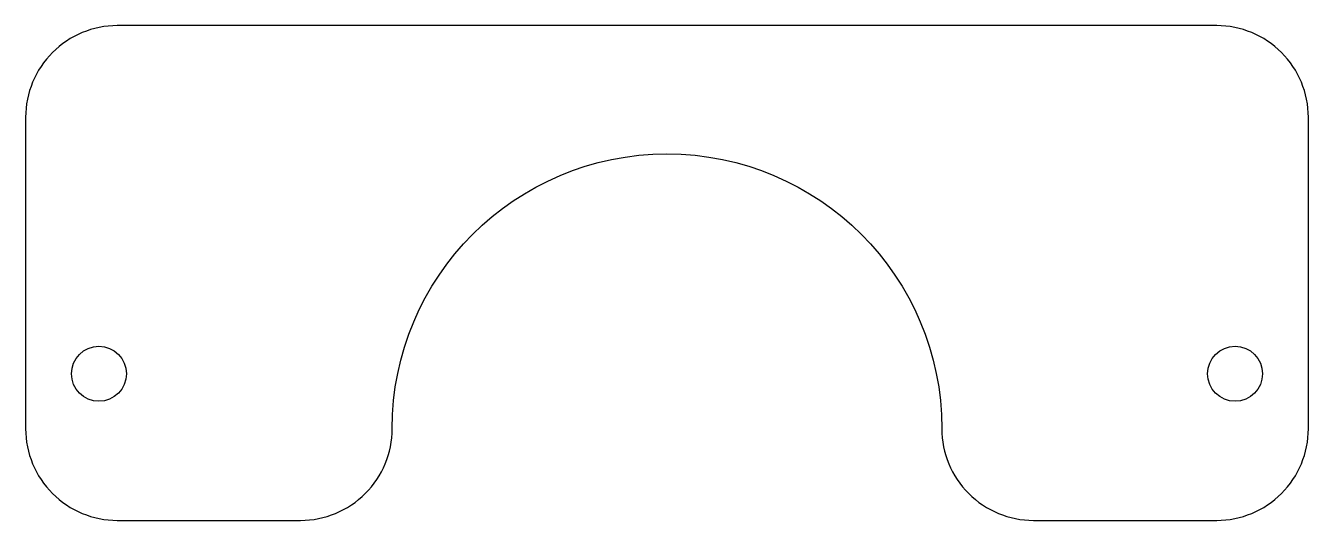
# Model space of a CAD drawing. Header units: millimetres. Extents: x -5 to 65, y -27 to 0.
import ezdxf

# ---------------------------------------------------------------- set-up
doc = ezdxf.new("R2010")
doc.units = ezdxf.units.MM

msp = doc.modelspace()

# ---------------------------------------------------------------- linework, layer by layer
msp.add_lwpolyline([(15, -22, -1), (45, -22, 0.414214), (50, -27), (60, -27, 0.414214), (65, -22), (65, -5, 0.414214), (60, 0), (0, 0, 0.414214), (-5, -5), (-5, -22, 0.414214), (0, -27), (10, -27, 0.414214)], format="xyb", close=True)
for centre in [(-1, -19), (61, -19)]:
    msp.add_circle(centre, 1.5)

doc.saveas('drawing.dxf')
